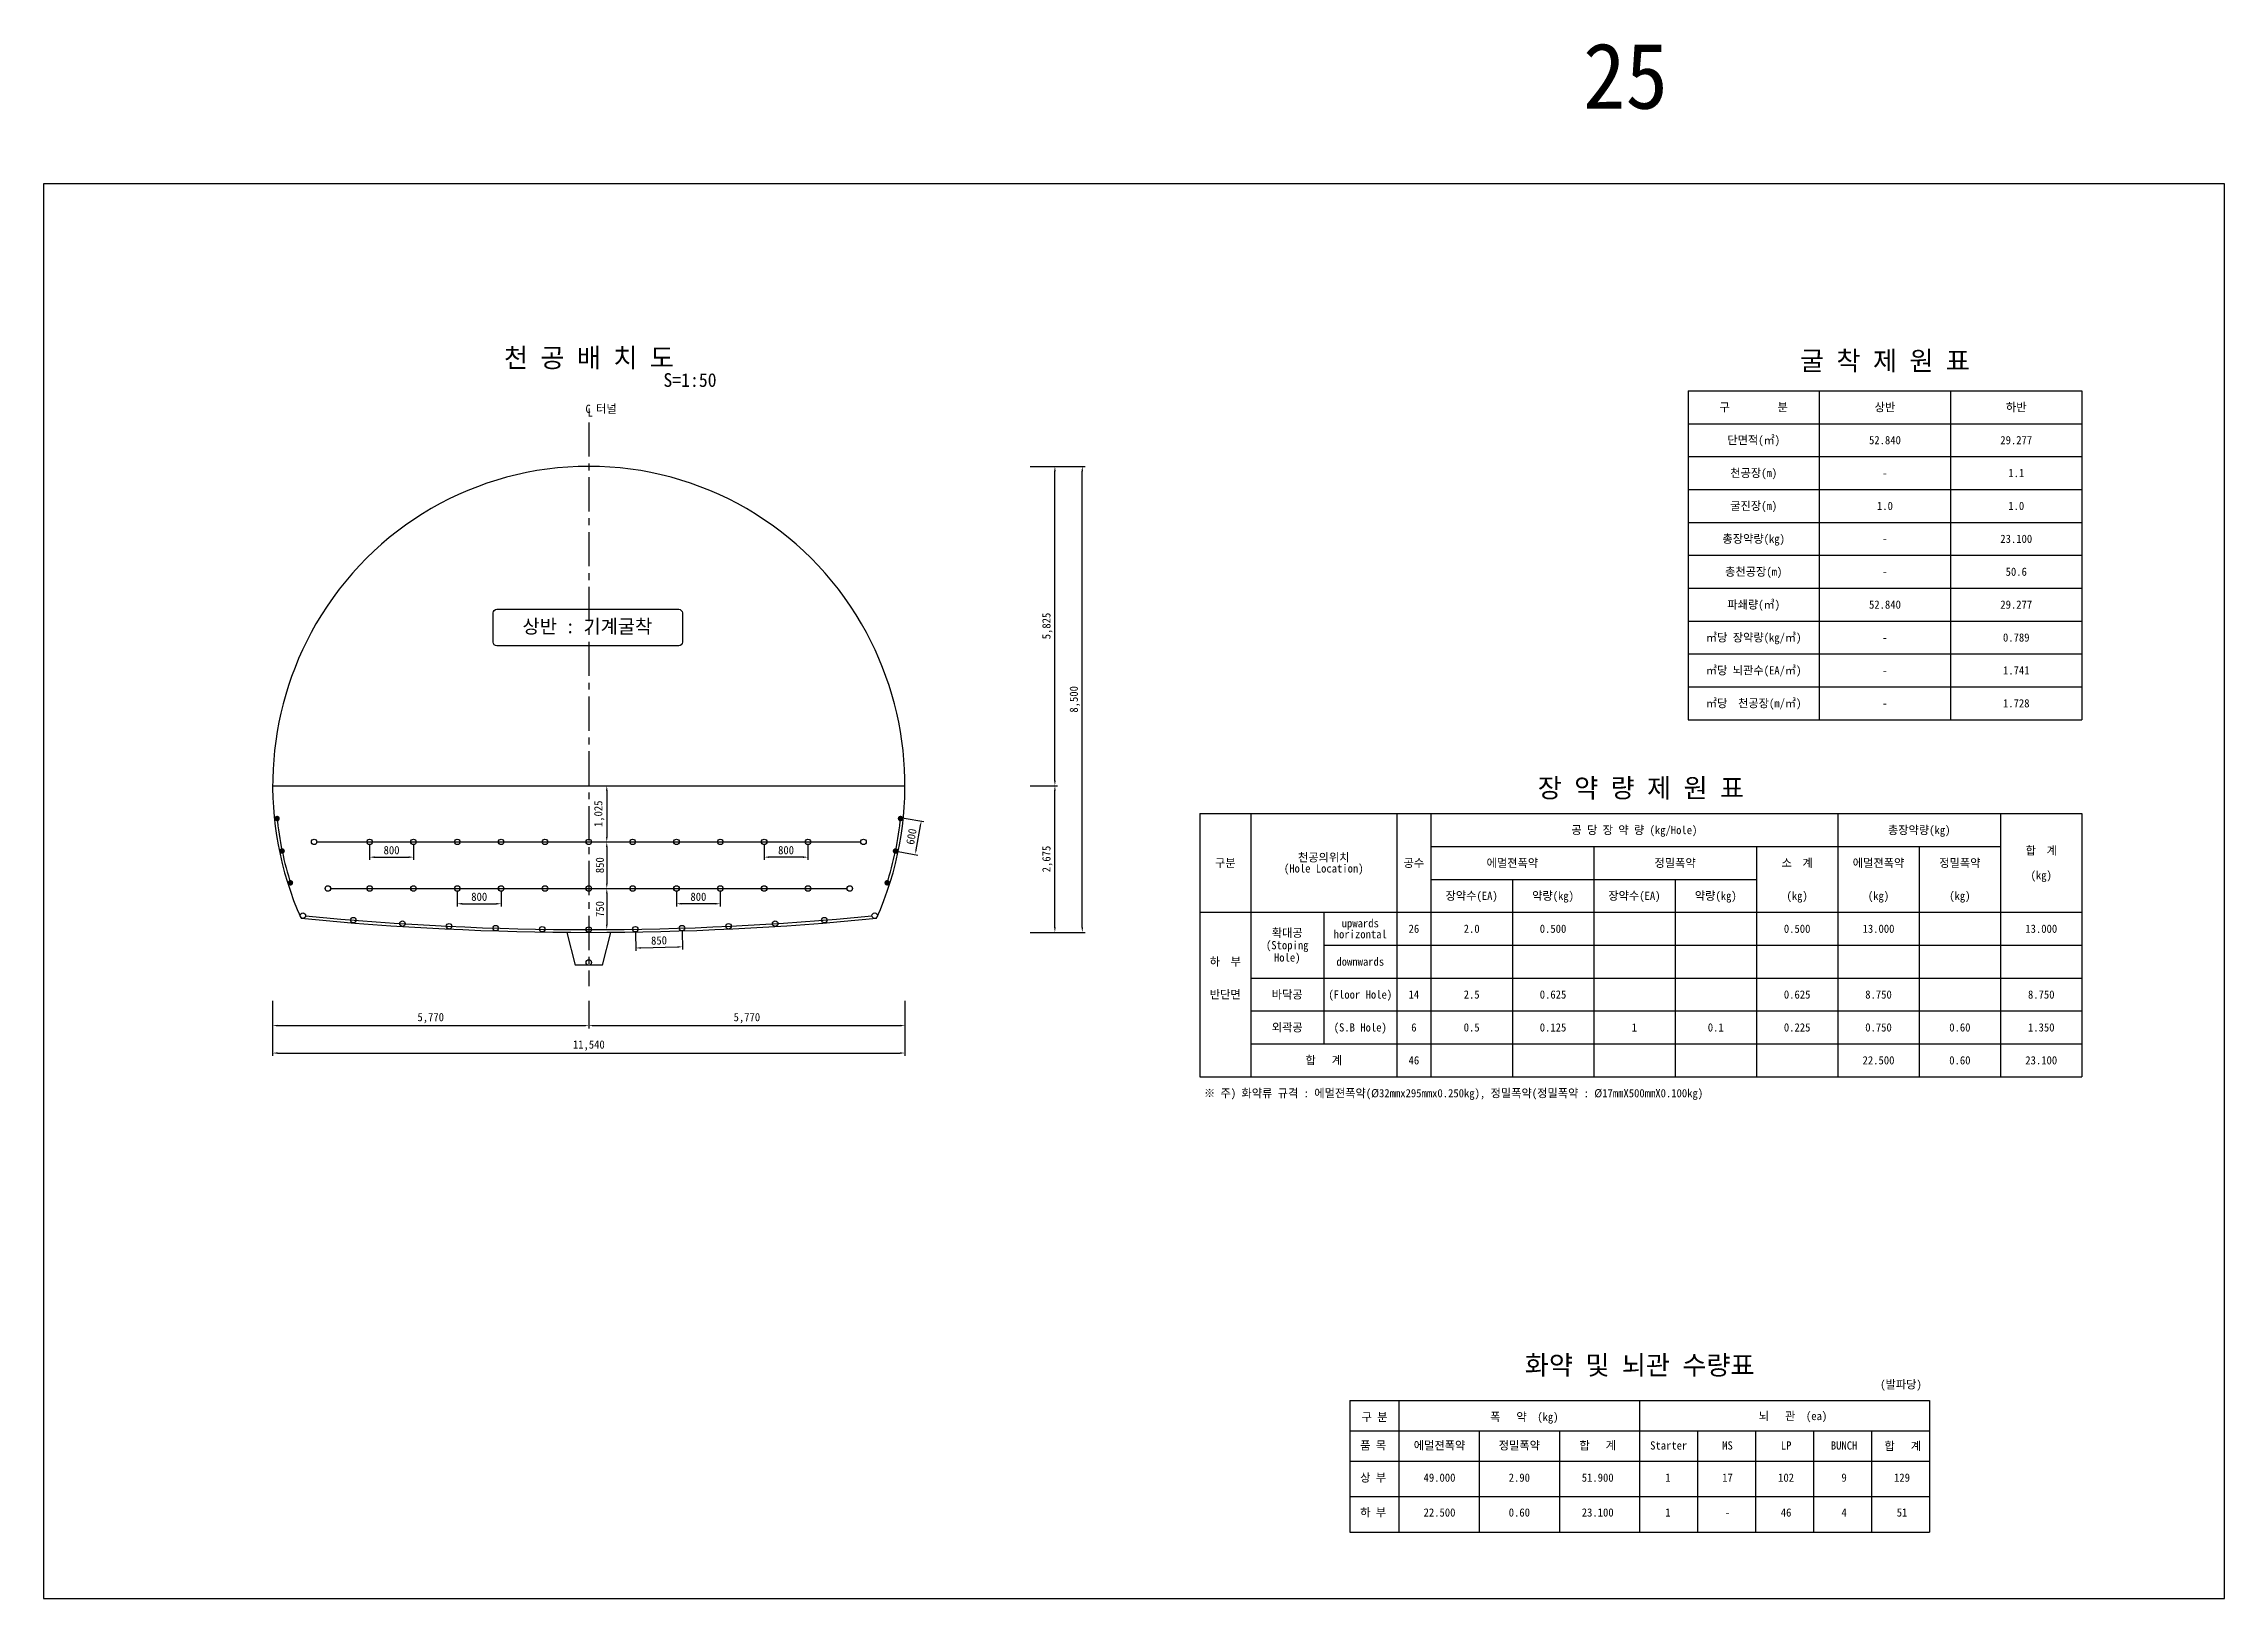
# Model space of a CAD drawing. Header units: millimetres. Extents: x 1250 to 41050, y 2900 to 31259.
import ezdxf
from ezdxf.enums import TextEntityAlignment as Align

# ---------------------------------------------------------------- set-up
doc = ezdxf.new("R2010")
doc.units = ezdxf.units.MM
doc.header["$LTSCALE"] = 500
doc.header["$PDMODE"] = 1
doc.linetypes.add('A-CENTR01', pattern=[2, 1.25, -0.25, 0.25, -0.25])
for name, color, linetype in [('CS-BLST', 4, 'Continuous'), ('CS-BLST-LIN1', 2, 'Continuous'), ('CS-BLST-LIN3', 2, 'Continuous'), ('CS-CNTL', 1, 'A-CENTR01'), ('CS-DIMS', 1, 'Continuous'), ('CS-EXCV', 3, 'E-DIGLN01'), ('CS-TABL', 3, 'Continuous'), ('CS-TABL-LIN1', 4, 'Continuous'), ('CS-TABL-LIN2', 1, 'Continuous'), ('CS-TABL-TEX1', 6, 'Continuous'), ('CS-TABL-TEX2', 3, 'Continuous'), ('CS-TEX1', 6, 'Continuous'), ('CS-TEXT', 3, 'Continuous'), ('CX-PAPR', 2, 'Continuous')]:
    doc.layers.add(name, color=color, linetype=linetype)
doc.styles.get("Standard").update_dxf_attribs({"font": ''})
doc.styles.add('굴림체', font='')
doc.styles.get('Standard').set_extended_font_data('GulimChe')
doc.styles.get('굴림체').set_extended_font_data('GulimChe')
doc.linetypes.add('E-DIGLN01', pattern='A,0.9,-0.2,[19,kscals.shx,S=0.1,R=180,X=0,Y=0],0.9', length=2)
doc.dimstyles.new('DIM01-50', dxfattribs={"dimscale": 50, "dimtxt": 3, "dimasz": 1.8, "dimexe": 1, "dimexo": 1, "dimgap": 1, "dimtad": 1, "dimdec": 0, "dimzin": 9, "dimdsep": 46, "dimlunit": 6, "dimtxsty": '굴림체', "dimcen": 2.5, "dimclrt": 3, "dimadec": 4, "dimazin": 0, "dimtfac": 1, "dimtdec": 0, "dimtmove": 2, "dimatfit": 3, "dimfxl": 0, "dimtolj": 1, "dimtzin": 0, "dimarcsym": 0})

# ---------------------------------------------------------------- blocks, each defined once
blk = doc.blocks.new('*D7')
at = {"layer": 'CS-DIMS', "color": 0, "lineweight": -2, "transparency": 16777216}
for p, q in [((5430, 13797), (5430, 13297)), ((11200, 13797), (11200, 13297)), ((5520, 13347), (11110, 13347))]:
    blk.add_line(p, q, dxfattribs=at)
at = {"layer": 'CS-DIMS', "color": 0, "transparency": 16777216}
for points in [[(5520, 13362), (5520, 13332), (5430, 13347)], [(11110, 13362), (11110, 13332), (11200, 13347)]]:
    blk.add_solid(points, dxfattribs=at)
at = {"layer": 'Defpoints', "color": 0, "transparency": 16777216}
for p in [(5430, 13847), (11200, 13847), (11200, 13347)]:
    blk.add_point(p, dxfattribs=at)
at = {"layer": 'CS-DIMS', "color": 3, "transparency": 16777216, "insert": (8315, 13483), "char_height": 150, "attachment_point": 5, "style": '굴림체'}
blk.add_mtext('\\A1;5,770', dxfattribs=at)
blk = doc.blocks.new('*D8')
at = {"layer": 'CS-DIMS', "color": 0, "lineweight": -2, "transparency": 16777216}
for p, q in [((11200, 13797), (11200, 13297)), ((16970, 13797), (16970, 13297)), ((11290, 13347), (16880, 13347))]:
    blk.add_line(p, q, dxfattribs=at)
at = {"layer": 'CS-DIMS', "color": 0, "transparency": 16777216}
for points in [[(11290, 13362), (11290, 13332), (11200, 13347)], [(16880, 13362), (16880, 13332), (16970, 13347)]]:
    blk.add_solid(points, dxfattribs=at)
at = {"layer": 'Defpoints', "color": 0, "transparency": 16777216}
for p in [(11200, 13847), (16970, 13847), (16970, 13347)]:
    blk.add_point(p, dxfattribs=at)
at = {"layer": 'CS-DIMS', "color": 3, "transparency": 16777216, "insert": (14085, 13483), "char_height": 150, "attachment_point": 5, "style": '굴림체'}
blk.add_mtext('\\A1;5,770', dxfattribs=at)
blk = doc.blocks.new('*D9')
at = {"layer": 'CS-DIMS', "color": 0, "lineweight": -2, "transparency": 16777216}
for p, q in [((5430, 13297), (5430, 12797)), ((16970, 13297), (16970, 12797)), ((5520, 12847), (16880, 12847))]:
    blk.add_line(p, q, dxfattribs=at)
at = {"layer": 'CS-DIMS', "color": 0, "transparency": 16777216}
for points in [[(5520, 12862), (5520, 12832), (5430, 12847)], [(16880, 12862), (16880, 12832), (16970, 12847)]]:
    blk.add_solid(points, dxfattribs=at)
at = {"layer": 'Defpoints', "color": 0, "transparency": 16777216}
for p in [(5430, 13347), (16970, 13347), (16970, 12847)]:
    blk.add_point(p, dxfattribs=at)
at = {"layer": 'CS-DIMS', "color": 3, "transparency": 16777216, "insert": (11200, 12983), "char_height": 150, "attachment_point": 5, "style": '굴림체'}
blk.add_mtext('\\A1;11,540', dxfattribs=at)
blk = doc.blocks.new('*D10')
at = {"layer": 'CS-DIMS', "color": 0, "lineweight": -2, "transparency": 16777216}
for p, q in [((19256, 17723), (19756, 17723)), ((19706, 15138), (19706, 17633)), ((19256, 15048), (19756, 15048))]:
    blk.add_line(p, q, dxfattribs=at)
at = {"layer": 'CS-DIMS', "color": 0, "transparency": 16777216}
for points in [[(19691, 17633), (19721, 17633), (19706, 17723)], [(19691, 15138), (19721, 15138), (19706, 15048)]]:
    blk.add_solid(points, dxfattribs=at)
at = {"layer": 'Defpoints', "color": 0, "transparency": 16777216}
for p in [(19206, 17723), (19706, 17723), (19206, 15048)]:
    blk.add_point(p, dxfattribs=at)
at = {"layer": 'CS-DIMS', "color": 3, "transparency": 16777216, "insert": (19570, 16386), "char_height": 150, "attachment_point": 5, "rotation": 90, "style": '굴림체'}
blk.add_mtext('\\A1;2,675', dxfattribs=at)
blk = doc.blocks.new('*D11')
at = {"layer": 'CS-DIMS', "color": 0, "lineweight": -2, "transparency": 16777216}
for p, q in [((19756, 23548), (20256, 23548)), ((20206, 15138), (20206, 23458)), ((19756, 15048), (20256, 15048))]:
    blk.add_line(p, q, dxfattribs=at)
at = {"layer": 'CS-DIMS', "color": 0, "transparency": 16777216}
for points in [[(20191, 23458), (20221, 23458), (20206, 23548)], [(20191, 15138), (20221, 15138), (20206, 15048)]]:
    blk.add_solid(points, dxfattribs=at)
at = {"layer": 'Defpoints', "color": 0, "transparency": 16777216}
for p in [(19706, 23548), (20206, 23548), (19706, 15048)]:
    blk.add_point(p, dxfattribs=at)
at = {"layer": 'CS-DIMS', "color": 3, "transparency": 16777216, "insert": (20070, 19298), "char_height": 150, "attachment_point": 5, "rotation": 90, "style": '굴림체'}
blk.add_mtext('\\A1;8,500', dxfattribs=at)
blk = doc.blocks.new('*D12')
at = {"layer": 'CS-DIMS', "color": 0, "lineweight": -2, "transparency": 16777216}
for p, q in [((19256, 23548), (19756, 23548)), ((19706, 17813), (19706, 23458)), ((19256, 17723), (19756, 17723))]:
    blk.add_line(p, q, dxfattribs=at)
at = {"layer": 'CS-DIMS', "color": 0, "transparency": 16777216}
for points in [[(19691, 23458), (19721, 23458), (19706, 23548)], [(19691, 17813), (19721, 17813), (19706, 17723)]]:
    blk.add_solid(points, dxfattribs=at)
at = {"layer": 'Defpoints', "color": 0, "transparency": 16777216}
for p in [(19206, 23548), (19706, 23548), (19206, 17723)]:
    blk.add_point(p, dxfattribs=at)
at = {"layer": 'CS-DIMS', "color": 3, "transparency": 16777216, "insert": (19570, 20636), "char_height": 150, "attachment_point": 5, "rotation": 90, "style": '굴림체'}
blk.add_mtext('\\A1;5,825', dxfattribs=at)
blk = doc.blocks.new('*D13')
at = {"layer": 'CS-DIMS', "color": 0, "lineweight": -2, "transparency": 16777216}
for p, q in [((16957, 17133), (17316, 17068)), ((17173, 16556), (17251, 16989)), ((16847, 16523), (17206, 16458))]:
    blk.add_line(p, q, dxfattribs=at)
at = {"layer": 'CS-DIMS', "color": 0, "transparency": 16777216}
for points in [[(17236, 16991), (17265, 16986), (17267, 17077)], [(17158, 16558), (17187, 16553), (17157, 16467)]]:
    blk.add_solid(points, dxfattribs=at)
at = {"layer": 'Defpoints', "color": 0, "transparency": 16777216}
for p in [(16907, 17142), (17267, 17077), (16797, 16532)]:
    blk.add_point(p, dxfattribs=at)
at = {"layer": 'CS-DIMS', "color": 3, "transparency": 16777216, "insert": (17087, 16795), "char_height": 150, "attachment_point": 5, "rotation": 79.7842, "style": '굴림체'}
blk.add_mtext('\\A1;600', dxfattribs=at)
blk = doc.blocks.new('*D14')
at = {"layer": 'CS-DIMS', "color": 0, "lineweight": -2, "transparency": 16777216}
for p, q in [((12051, 15056), (12060, 14713)), ((12149, 14765), (12819, 14782)), ((12901, 15078), (12910, 14735))]:
    blk.add_line(p, q, dxfattribs=at)
at = {"layer": 'CS-DIMS', "color": 0, "transparency": 16777216}
for points in [[(12149, 14780), (12149, 14750), (12059, 14763)], [(12819, 14797), (12819, 14767), (12909, 14785)]]:
    blk.add_solid(points, dxfattribs=at)
at = {"layer": 'Defpoints', "color": 0, "transparency": 16777216}
for p in [(12900, 15128), (12050, 15106), (12909, 14785)]:
    blk.add_point(p, dxfattribs=at)
at = {"layer": 'CS-DIMS', "color": 3, "transparency": 16777216, "insert": (12481, 14900), "char_height": 150, "attachment_point": 5, "rotation": 1.495, "style": '굴림체'}
blk.add_mtext('\\A1;850', dxfattribs=at)
blk = doc.blocks.new('*D15')
at = {"layer": 'CS-DIMS', "color": 0, "lineweight": -2, "transparency": 16777216}
for p, q in [((8800, 15798), (8800, 15520)), ((8890, 15570), (9510, 15570)), ((9600, 15798), (9600, 15520))]:
    blk.add_line(p, q, dxfattribs=at)
at = {"layer": 'CS-DIMS', "color": 0, "transparency": 16777216}
for points in [[(8890, 15585), (8890, 15555), (8800, 15570)], [(9510, 15585), (9510, 15555), (9600, 15570)]]:
    blk.add_solid(points, dxfattribs=at)
at = {"layer": 'Defpoints', "color": 0, "transparency": 16777216}
for p in [(8800, 15848), (9600, 15848), (9600, 15570)]:
    blk.add_point(p, dxfattribs=at)
at = {"layer": 'CS-DIMS', "color": 3, "transparency": 16777216, "insert": (9200, 15697), "char_height": 150, "attachment_point": 5, "style": '굴림체'}
blk.add_mtext('\\A1;800', dxfattribs=at)
blk = doc.blocks.new('*D16')
at = {"layer": 'CS-DIMS', "color": 0, "lineweight": -2, "transparency": 16777216}
for p, q in [((11250, 15848), (11578, 15848)), ((11528, 15758), (11528, 15188)), ((11250, 15098), (11578, 15098))]:
    blk.add_line(p, q, dxfattribs=at)
at = {"layer": 'CS-DIMS', "color": 0, "transparency": 16777216}
for points in [[(11513, 15758), (11543, 15758), (11528, 15848)], [(11513, 15188), (11543, 15188), (11528, 15098)]]:
    blk.add_solid(points, dxfattribs=at)
at = {"layer": 'Defpoints', "color": 0, "transparency": 16777216}
for p in [(11200, 15848), (11200, 15098), (11528, 15098)]:
    blk.add_point(p, dxfattribs=at)
at = {"layer": 'CS-DIMS', "color": 3, "transparency": 16777216, "insert": (11402, 15473), "char_height": 150, "attachment_point": 5, "rotation": 90, "style": '굴림체'}
blk.add_mtext('\\A1;750', dxfattribs=at)
blk = doc.blocks.new('*D17')
at = {"layer": 'CS-DIMS', "color": 0, "lineweight": -2, "transparency": 16777216}
for p, q in [((11250, 16698), (11578, 16698)), ((11528, 16608), (11528, 15938)), ((11250, 15848), (11578, 15848))]:
    blk.add_line(p, q, dxfattribs=at)
at = {"layer": 'CS-DIMS', "color": 0, "transparency": 16777216}
for points in [[(11513, 16608), (11543, 16608), (11528, 16698)], [(11513, 15938), (11543, 15938), (11528, 15848)]]:
    blk.add_solid(points, dxfattribs=at)
at = {"layer": 'Defpoints', "color": 0, "transparency": 16777216}
for p in [(11200, 16698), (11200, 15848), (11528, 15848)]:
    blk.add_point(p, dxfattribs=at)
at = {"layer": 'CS-DIMS', "color": 3, "transparency": 16777216, "insert": (11402, 16273), "char_height": 150, "attachment_point": 5, "rotation": 90, "style": '굴림체'}
blk.add_mtext('\\A1;850', dxfattribs=at)
blk = doc.blocks.new('*D3')
at = {"layer": 'CS-DIMS', "color": 0, "lineweight": -2, "transparency": 16777216}
for p, q in [((11250, 17723), (11578, 17723)), ((11528, 17633), (11528, 16788)), ((11250, 16698), (11578, 16698))]:
    blk.add_line(p, q, dxfattribs=at)
at = {"layer": 'CS-DIMS', "color": 0, "transparency": 16777216}
for points in [[(11513, 17633), (11543, 17633), (11528, 17723)], [(11513, 16788), (11543, 16788), (11528, 16698)]]:
    blk.add_solid(points, dxfattribs=at)
at = {"layer": 'Defpoints', "color": 0, "transparency": 16777216}
for p in [(11200, 17723), (11200, 16698), (11528, 16698)]:
    blk.add_point(p, dxfattribs=at)
at = {"layer": 'CS-DIMS', "color": 3, "transparency": 16777216, "insert": (11392, 17211), "char_height": 150, "attachment_point": 5, "rotation": 90, "style": '굴림체'}
blk.add_mtext('\\A1;1,025', dxfattribs=at)
blk = doc.blocks.new('*D4')
at = {"layer": 'CS-DIMS', "color": 0, "lineweight": -2, "transparency": 16777216}
for p, q in [((7200, 16648), (7200, 16370)), ((7290, 16420), (7910, 16420)), ((8000, 16648), (8000, 16370))]:
    blk.add_line(p, q, dxfattribs=at)
at = {"layer": 'CS-DIMS', "color": 0, "transparency": 16777216}
for points in [[(7290, 16435), (7290, 16405), (7200, 16420)], [(7910, 16435), (7910, 16405), (8000, 16420)]]:
    blk.add_solid(points, dxfattribs=at)
at = {"layer": 'Defpoints', "color": 0, "transparency": 16777216}
for p in [(7200, 16698), (8000, 16698), (8000, 16420)]:
    blk.add_point(p, dxfattribs=at)
at = {"layer": 'CS-DIMS', "color": 3, "transparency": 16777216, "insert": (7600, 16547), "char_height": 150, "attachment_point": 5, "style": '굴림체'}
blk.add_mtext('\\A1;800', dxfattribs=at)
blk = doc.blocks.new('*D5')
at = {"layer": 'CS-DIMS', "color": 0, "lineweight": -2, "transparency": 16777216}
for p, q in [((12800, 15798), (12800, 15520)), ((13510, 15570), (12890, 15570)), ((13600, 15798), (13600, 15520))]:
    blk.add_line(p, q, dxfattribs=at)
at = {"layer": 'CS-DIMS', "color": 0, "transparency": 16777216}
for points in [[(12890, 15585), (12890, 15555), (12800, 15570)], [(13510, 15585), (13510, 15555), (13600, 15570)]]:
    blk.add_solid(points, dxfattribs=at)
at = {"layer": 'Defpoints', "color": 0, "transparency": 16777216}
for p in [(12800, 15848), (12800, 15570), (13600, 15848)]:
    blk.add_point(p, dxfattribs=at)
at = {"layer": 'CS-DIMS', "color": 3, "transparency": 16777216, "insert": (13200, 15697), "char_height": 150, "attachment_point": 5, "style": '굴림체'}
blk.add_mtext('\\A1;800', dxfattribs=at)
blk = doc.blocks.new('*D6')
at = {"layer": 'CS-DIMS', "color": 0, "lineweight": -2, "transparency": 16777216}
for p, q in [((14400, 16648), (14400, 16370)), ((15110, 16420), (14490, 16420)), ((15200, 16648), (15200, 16370))]:
    blk.add_line(p, q, dxfattribs=at)
at = {"layer": 'CS-DIMS', "color": 0, "transparency": 16777216}
for points in [[(14490, 16435), (14490, 16405), (14400, 16420)], [(15110, 16435), (15110, 16405), (15200, 16420)]]:
    blk.add_solid(points, dxfattribs=at)
at = {"layer": 'Defpoints', "color": 0, "transparency": 16777216}
for p in [(14400, 16698), (14400, 16420), (15200, 16698)]:
    blk.add_point(p, dxfattribs=at)
at = {"layer": 'CS-DIMS', "color": 3, "transparency": 16777216, "insert": (14800, 16547), "char_height": 150, "attachment_point": 5, "style": '굴림체'}
blk.add_mtext('\\A1;800', dxfattribs=at)

msp = doc.modelspace()

# ---------------------------------------------------------------- linework, layer by layer
at = {"layer": 'CS-BLST', "lineweight": 0, "const_width": 50}
for points in [[(5528.7, 17107.2, 1), (5492.6, 17141.9, 1)], [(16871.3, 17107.2, -1), (16907.4, 17141.9, -1)], [(5622.3, 16516.5, 1), (5582.8, 16547.3, 1)], [(16777.7, 16516.5, -1), (16817.2, 16547.3, -1)], [(5775.8, 15938.5, 1), (5733.5, 15965, 1)], [(16624.2, 15938.5, -1), (16666.5, 15965, -1)]]:
    msp.add_lwpolyline(points, format="xyb", close=True, dxfattribs=at)
at = {"layer": 'CS-BLST'}
for centre in [(6187, 16698.5), (7200, 16698.5), (8000, 16698.5), (8800, 16698.5), (9600, 16698.5), (10400, 16698.5), (11200, 16698.5), (12000, 16698.5), (12800, 16698.5), (13600, 16698.5), (14400, 16698.5), (15200, 16698.5), (16213, 16698.5), (6437.7, 15848.5), (7200, 15848.5), (8000, 15848.5), (8800, 15848.5), (9600, 15848.5), (10400, 15848.5), (11200, 15848.5), (12000, 15848.5), (12800, 15848.5), (13600, 15848.5), (14400, 15848.5), (15200, 15848.5), (15962.3, 15848.5), (5982.2, 15351.9), (6901.5, 15271.4), (7799.3, 15206.7), (8649.7, 15159.3), (9499.9, 15125.5), (10350, 15105.2), (11200, 15098.5), (12050, 15105.2), (12900.1, 15125.5), (13750.3, 15159.3), (14600.7, 15206.7), (15498.5, 15271.4), (16417.8, 15351.9), (11200, 14498.5)]:
    msp.add_circle(centre, 50, dxfattribs=at)
at = {"layer": 'CS-BLST-LIN1'}
for p, q in [((6237, 16698.5), (16163, 16698.5)), ((6487.7, 15848.5), (15912.3, 15848.5))]:
    msp.add_line(p, q, dxfattribs=at)
at = {"layer": 'CS-BLST-LIN3', "flags": 128}
for points in [[(5508.1, 17149.4, 0.0534697), (5762.3, 15927.9)], [(16637.7, 15927.9, 0.0534697), (16891.9, 17149.4)]]:
    msp.add_lwpolyline(points, format="xyb", dxfattribs=at)
at = {"layer": 'CS-BLST-LIN3'}
msp.add_arc((11200, 68945.7), 53847.2, 264.4925, 275.5075, dxfattribs=at)
at = {"layer": 'CS-CNTL'}
msp.add_line((11200, 24350.2), (11200, 14069.2), dxfattribs=at)
at = {"layer": 'CS-EXCV'}
for q in [(11600, 15048.5), (10950, 14448.5)]:
    msp.add_line((11450, 14448.5), q, dxfattribs=at)
at = {"layer": 'CS-EXCV', "flags": 128}
msp.add_lwpolyline([(16451.6, 15304.9, 0.2410015), (16179.6, 20673.5, 0.5773503), (6220.4, 20673.5, 0.2410015), (5948.4, 15304.9)], format="xyb", dxfattribs=at)
for points in [[(5429.9, 17723.5), (16970.1, 17723.5)], [(10800, 15048.5), (10950, 14448.5)]]:
    msp.add_lwpolyline(points, dxfattribs=at)
at = {"layer": 'CS-EXCV'}
msp.add_arc((11200, 68945.7), 53897.2, 264.40837, 275.59163, dxfattribs=at)
at = {"layer": 'CS-TABL'}
msp.add_lwpolyline([(9455.2, 20340.2), (9455.2, 20874.8, -0.4142136), (9521, 20940.6), (12841.3, 20940.6, -0.4142136), (12907.2, 20874.8), (12907.2, 20340.2, -0.4142136), (12841.3, 20274.4), (9521, 20274.4, -0.4142136)], format="xyb", close=True, dxfattribs=at)
at = {"layer": 'CS-TABL-LIN1'}
for p, q in [((31261.4, 24926.8), (31261.4, 18926.8)), ((31261.4, 24926.8), (38449.4, 24926.8)), ((33657.4, 24926.8), (33657.4, 18926.8)), ((38449.4, 24926.8), (38449.4, 18926.8)), ((31261.4, 24326.8), (38449.4, 24326.8)), ((31261.4, 18926.8), (38449.4, 18926.8)), ((22352.1, 17214.6), (22352.1, 12414.6)), ((22352.1, 17214.6), (38450.1, 17214.6)), ((25946.1, 17214.6), (25946.1, 12414.6)), ((38450.1, 17214.6), (38450.1, 12414.6)), ((22352.1, 15414.6), (38450.1, 15414.6)), ((22352.1, 12414.6), (38450.1, 12414.6)), ((25091, 6510.1), (35665.5, 6510.1)), ((25091, 5403.1), (35665.5, 5403.1)), ((25091, 4110.1), (35665.5, 4110.1))]:
    msp.add_line(p, q, dxfattribs=at)
for points in [[(25091, 6510.1), (25091, 4110.1)], [(25986, 6510.1), (25986, 4110.1)], [(35665.5, 6510.1), (35665.5, 4110.1)]]:
    msp.add_lwpolyline(points, dxfattribs=at)
at = {"layer": 'CS-TABL-LIN2'}
for p, q in [((36053.4, 24926.8), (36053.4, 18926.8)), ((31261.4, 23726.8), (38449.4, 23726.8)), ((31261.4, 23126.8), (38449.4, 23126.8)), ((31261.4, 22526.8), (38449.4, 22526.8)), ((31261.4, 21926.8), (38449.4, 21926.8)), ((31261.4, 21326.8), (38449.4, 21326.8)), ((31261.4, 20726.8), (38449.4, 20726.8)), ((31261.4, 20126.8), (38449.4, 20126.8)), ((31261.4, 19526.8), (38449.4, 19526.8)), ((23280.1, 17214.6), (23280.1, 12414.6)), ((26570.1, 17214.6), (26570.1, 12414.6)), ((33995.1, 17214.6), (33995.1, 12414.6)), ((36965.1, 17214.6), (36965.1, 12414.6)), ((26570.1, 16614.6), (36965.1, 16614.6)), ((29540.1, 16614.6), (29540.1, 12414.6)), ((32510.1, 16614.6), (32510.1, 12414.6)), ((35480.1, 16614.6), (35480.1, 12414.6)), ((26570.1, 16014.6), (32510.1, 16014.6)), ((28055.1, 16014.6), (28055.1, 12414.6)), ((31025.1, 16014.6), (31025.1, 12414.6)), ((24613.1, 15414.6), (24613.1, 13014.6)), ((24613.1, 14814.6), (38450.1, 14814.6)), ((23280.1, 14214.6), (38450.1, 14214.6)), ((23280.1, 13614.6), (38450.1, 13614.6)), ((23280.1, 13014.6), (38450.1, 13014.6)), ((25091, 5955.9), (35665.5, 5955.9)), ((25091, 4756.6), (35665.5, 4756.6))]:
    msp.add_line(p, q, dxfattribs=at)
for points in [[(30378.5, 6510.1), (30378.5, 4110.1)], [(27450, 5955.9), (27450, 4110.1)], [(28914, 5955.9), (28914, 4110.1)], [(31436, 5955.9), (31436, 4110.1)], [(32493.5, 5955.9), (32493.5, 4110.1)], [(33551, 5955.9), (33551, 4110.1)], [(34608.5, 5955.9), (34608.5, 4110.1)]]:
    msp.add_lwpolyline(points, dxfattribs=at)
at = {"layer": 'CX-PAPR'}
msp.add_lwpolyline([(1250, 2900), (41050, 2900), (41050, 28700), (1250, 28700)], close=True, dxfattribs=at)

# ---------------------------------------------------------------- texts
at = {"layer": 'CS-TABL-TEX1'}
for s, p in [('구         분', (32459.4, 24626.8)), ('상반', (34855.4, 24626.8)), ('하반', (37251.4, 24626.8)), ('단면적(㎡)', (32459.4, 24026.8)), ('천공장(m)', (32459.4, 23426.8)), ('굴진장(m)', (32459.4, 22826.8)), ('총장약량(kg)', (32459.4, 22226.8)), ('총천공장(m)', (32459.4, 21626.8)), ('파쇄량(㎥)', (32459.4, 21026.8)), ('㎥당 장약량(kg/㎥)', (32459.4, 20426.8)), ('㎥당 뇌관수(EA/㎥)', (32459.4, 19826.8)), ('㎥당  천공장(m/㎥)', (32459.4, 19226.8)), ('공 당 장 약 량 (kg/Hole)', (30282.6, 16914.6)), ('총장약량(kg)', (35480.1, 16914.6)), ('구분', (22816.1, 16314.6)), ('천공의위치', (24613.1, 16414.6)), ('공수', (26258.1, 16314.6)), ('에멀젼폭약', (28055.1, 16314.6)), ('정밀폭약', (31025.1, 16314.6)), ('소  계', (33252.6, 16314.6)), ('에멀젼폭약', (34737.6, 16314.6)), ('정밀폭약', (36222.6, 16314.6)), ('합  계', (37707.6, 16539.6)), ('(Hole Location)', (24613.1, 16214.6)), ('(kg)', (37707.6, 16089.6)), ('장약수(EA)', (27312.6, 15714.6)), ('약량(kg)', (28797.6, 15714.6)), ('장약수(EA)', (30282.6, 15714.6)), ('약량(kg)', (31767.6, 15714.6)), ('(kg)', (33252.6, 15714.6)), ('(kg)', (34737.6, 15714.6)), ('(kg)', (36222.6, 15714.6)), ('확대공', (23946.6, 15039.6)), ('upwards', (25279.6, 15214.6)), ('(Stoping', (23946.6, 14814.6)), ('horizontal', (25279.6, 15014.6)), ('하  부', (22816.1, 14514.6)), ('Hole)', (23946.6, 14589.6)), ('downwards', (25279.6, 14514.6)), ('반단면', (22816.1, 13914.6)), ('바닥공', (23946.6, 13914.6)), ('(Floor Hole)', (25279.6, 13914.6)), ('외곽공', (23946.6, 13314.6)), ('(S.B Hole)', (25279.6, 13314.6)), ('합   계', (24613.1, 12714.6))]:
    msp.add_text(s, height=150, dxfattribs=at).set_placement(p, align=Align.MIDDLE_CENTER)
for s, p in [('구 분', (25540.5, 6131.3)), ('폭   약  (kg)', (28273.4, 6135.7)), ('뇌   관  (ea)', (33176.6, 6151.1)), ('품 목', (25514.9, 5613.8)), ('에멀젼폭약', (26725.8, 5613.8)), ('정밀폭약', (28182.8, 5613.8)), ('합   계', (29612.7, 5613.8)), ('Starter', (30908.8, 5613.8)), ('MS', (31981.3, 5613.8)), ('LP', (33051, 5613.8)), ('BUNCH', (34109.7, 5613.8)), ('합   계', (35180.4, 5604)), ('상 부', (25514.9, 5027.5)), ('하 부', (25514.9, 4391.7))]:
    msp.add_text(s, height=150, dxfattribs=at).set_placement(p, align=Align.CENTER)
at = {"layer": 'CS-TABL-TEX2', "style": '굴림체'}
for s, p in [('52.840', (34855.4, 24026.8)), ('29.277', (37251.4, 24026.8)), ('1.1', (37251.4, 23426.8)), ('-', (34855.4, 23426.8)), ('1.0', (34855.4, 22826.8)), ('1.0', (37251.4, 22826.8)), ('23.100', (37251.4, 22226.8)), ('-', (34855.4, 22226.8)), ('-', (34855.4, 21626.8)), ('50.6', (37251.4, 21626.8)), ('52.840', (34855.4, 21026.8)), ('29.277', (37251.4, 21026.8)), ('-', (34855.4, 20426.8)), ('0.789', (37251.4, 20426.8)), ('-', (34855.4, 19826.8)), ('1.741', (37251.4, 19826.8)), ('-', (34855.4, 19226.8)), ('1.728', (37251.4, 19226.8)), ('26', (26258.1, 15114.6)), ('2.0', (27312.6, 15114.6)), ('0.500', (28797.6, 15114.6)), ('0.500', (33252.6, 15114.6)), ('13.000', (34737.6, 15114.6)), ('13.000', (37707.6, 15114.6)), ('14', (26258.1, 13914.6)), ('2.5', (27312.6, 13914.6)), ('0.625', (28797.6, 13914.6)), ('0.625', (33252.6, 13914.6)), ('8.750', (34737.6, 13914.6)), ('8.750', (37707.6, 13914.6)), ('6', (26258.1, 13314.6)), ('0.5', (27312.6, 13314.6)), ('0.125', (28797.6, 13314.6)), ('1', (30282.6, 13314.6)), ('0.1', (31767.6, 13314.6)), ('0.225', (33252.6, 13314.6)), ('0.750', (34737.6, 13314.6)), ('0.60', (36222.6, 13314.6)), ('1.350', (37707.6, 13314.6)), ('46', (26258.1, 12714.6)), ('22.500', (34737.6, 12714.6)), ('0.60', (36222.6, 12714.6)), ('23.100', (37707.6, 12714.6)), ('(발파당)', (35148.1, 6801.5))]:
    msp.add_text(s, height=150, dxfattribs=at).set_placement(p, align=Align.MIDDLE_CENTER)
msp.add_text('※ 주) 화약류 규격 : 에멀젼폭약(Ø32mmx295mmx0.250kg), 정밀폭약(정밀폭약 : Ø17mmX500mmX0.100kg)', height=150, dxfattribs=at).set_placement((22427.1, 12114.6), align=Align.MIDDLE_LEFT)
for s, p in [('49.000', (26725.8, 5027.5)), ('2.90', (28182.8, 5027.5)), ('51.900', (29612.7, 5027.5)), ('102', (33051, 5027.5)), ('9', (34109.7, 5027.5)), ('129', (35166.7, 5027.5)), ('1', (30893.6, 5027.5)), ('17', (31981.3, 5027.5)), ('22.500', (26725.8, 4391.7)), ('0.60', (28182.8, 4391.7)), ('23.100', (29612.7, 4391.7)), ('1', (30893.6, 4391.7)), ('-', (31981.3, 4391.7)), ('46', (33051, 4391.7)), ('4', (34109.7, 4391.7)), ('51', (35166.7, 4391.7))]:
    msp.add_text(s, height=150, dxfattribs=at).set_placement(p, align=Align.CENTER)
at = {"layer": 'CS-TEX1', "style": '굴림체'}
for s, height, p in [('천 공 배 치 도', 350, (11202.3, 25532.7)), ('굴 착 제 원 표', 350, (34855.4, 25478.9)), ('상반 : 기계굴착', 250, (11174.2, 20631.9)), ('장 약 량 제 원 표', 350, (30401.1, 17686.7)), ('화약 및 뇌관 수량표', 350, (30378.2, 7157.7))]:
    msp.add_text(s, height=height, dxfattribs=at).set_placement(p, align=Align.MIDDLE)
at = {"layer": 'CS-TEXT', "style": '굴림체'}
for s, height, p in [('S=1:50', 250, (12561.8, 24997.9)), ('C 터널', 150, (11138.7, 24522.8)), ('L', 150, (11176.1, 24455.3))]:
    msp.add_text(s, height=height, dxfattribs=at).set_placement(p)
at = {"layer": 'CX-PAPR', "style": '굴림체'}
msp.add_text('25', height=1200, dxfattribs=at).set_placement((30120.5, 29711.7), align=Align.BOTTOM_CENTER)

# ---------------------------------------------------------------- dimensions: what is measured, and where the dimension line sits
at = {"layer": 'CS-DIMS'}
for base, p1, p2, angle, picture, middle in [((19705.9, 23548.5), (19205.9, 17723.5), (19205.9, 23548.5), 90, '*D12', (19569.9, 20636)), ((20205.9, 23548.5), (19705.9, 15048.5), (19705.9, 23548.5), 90, '*D11', (20069.9, 19298.5)), ((11528.5, 16698.5), (11200, 17723.5), (11200, 16698.5), 90, '*D3', (11392.3, 17211)), ((19705.9, 17723.5), (19205.9, 15048.5), (19205.9, 17723.5), 90, '*D10', (19569.9, 16386)), ((11528.5, 15848.5), (11200, 16698.5), (11200, 15848.5), 90, '*D17', (11401.8, 16273.5)), ((14400, 16419.9), (15200, 16698.5), (14400, 16698.5), 180, '*D6', (14800, 16546.6)), ((11528.5, 15098.5), (11200, 15848.5), (11200, 15098.5), 90, '*D16', (11401.6, 15473.5)), ((12800, 15569.9), (13600, 15848.5), (12800, 15848.5), 180, '*D5', (13200, 15696.6))]:
    dim = msp.add_linear_dim(base=base, p1=p1, p2=p2, angle=angle, dimstyle='DIM01-50', dxfattribs=at)
    dim.commit()
    dim.dimension.update_dxf_attribs({"geometry": picture, "text_midpoint": middle})
for p1, p2, distance, text, picture, middle in [((16797.5, 16531.9), (16907.4, 17141.9), -364.9, '600', '*D13', (17086.9, 16794.6)), ((12050, 15105.9), (12900, 15128.1), -343.4, '850', '*D14', (12480.7, 14900.3))]:
    dim = msp.add_aligned_dim(p1=p1, p2=p2, distance=distance, text=text, dimstyle='DIM01-50', dxfattribs=at)
    dim.commit()
    dim.dimension.update_dxf_attribs({"geometry": picture, "text_midpoint": middle})
for base, p1, p2, picture, middle in [((8000, 16419.9), (7200, 16698.5), (8000, 16698.5), '*D4', (7600, 16546.6)), ((9600, 15569.9), (8800, 15848.5), (9600, 15848.5), '*D15', (9200, 15696.6)), ((11200, 13347), (5429.9, 13847), (11200, 13847), '*D7', (8315, 13483.1)), ((16970.1, 13347), (11200, 13847), (16970.1, 13847), '*D8', (14085, 13483.1)), ((16970.1, 12847), (5429.9, 13347), (16970.1, 13347), '*D9', (11200, 12983.2))]:
    dim = msp.add_linear_dim(base=base, p1=p1, p2=p2, dimstyle='DIM01-50', dxfattribs=at)
    dim.commit()
    dim.dimension.update_dxf_attribs({"geometry": picture, "text_midpoint": middle})

doc.saveas('drawing.dxf')
